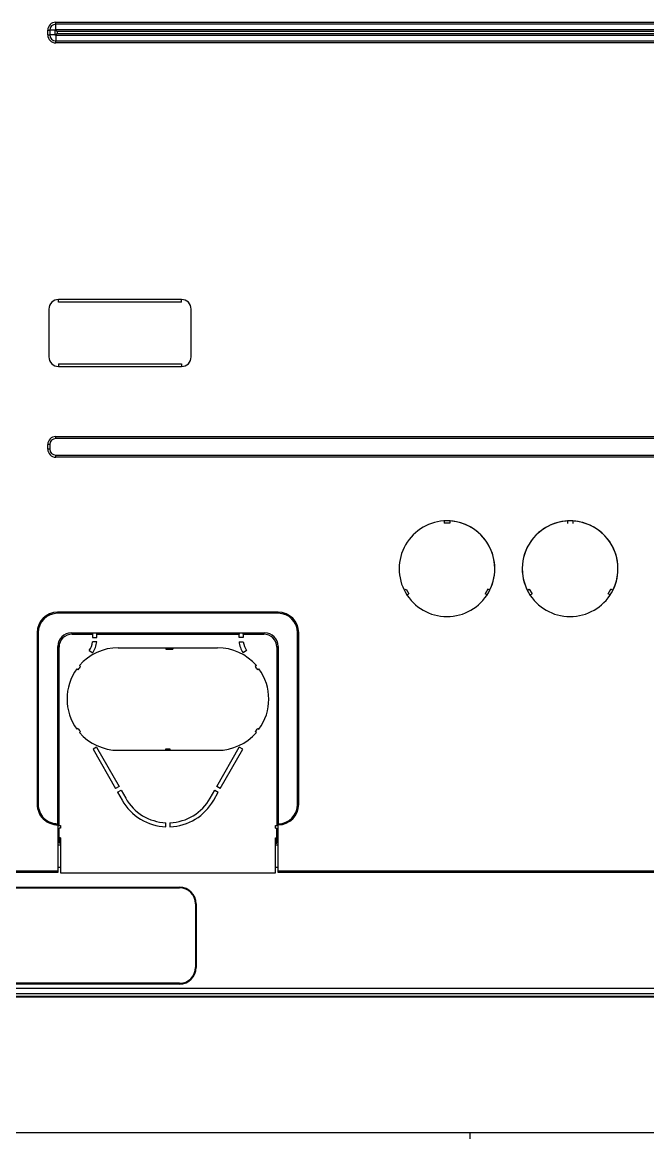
# Model space of a CAD drawing. Header units: millimetres. Extents: x 10547 to 11305, y 9897 to 10391.
# Drawn here: x 10963.65 to 10967.05, y 10149.35 to 10155.4 of the extents above; entities that cross this region are included whole.
import ezdxf

# ---------------------------------------------------------------- set-up
doc = ezdxf.new("R2010")
doc.units = ezdxf.units.MM
doc.linetypes.add('PHANTOM2', pattern=[31.75, 15.875, -3.175, 3.175, -3.175, 3.175, -3.175])
for name, color, linetype in [('LG-AIRCON', 240, 'Continuous'), ('에어컨', 15, 'Continuous'), ('제어선', 6, 'Continuous')]:
    doc.layers.add(name, color=color, linetype=linetype)

# ---------------------------------------------------------------- blocks, each defined once
blk = doc.blocks.new('NEWUXC-1')
at = {"layer": 'LG-AIRCON', "color": 0}
for p, q in [((-328.55, 703.7), (-328.55, 707.2)), ((-328.55, 707.2), (-327.05, 707.2)), ((-327.05, 707.2), (-327.05, 703.7)), ((-323.25, 707.2), (-327.05, 707.2)), ((-323.25, 703.7), (-323.25, 707.2)), ((-322.75, 713), (322.75, 713)), ((-322.75, 711.5), (-322.75, 713)), ((322.75, 711.5), (-322.75, 711.5)), ((-322.75, 707.7), (-322.75, 711.5)), ((-322.75, 707.7), (322.75, 707.7)), ((-328.55, 703.7), (-327.05, 703.7)), ((-323.25, 703.7), (-327.05, 703.7)), ((-322.75, 703.2), (-322.75, 699.4)), ((322.75, 703.2), (-322.75, 703.2)), ((-322.75, 697.9), (-322.75, 699.4)), ((-322.75, 699.4), (322.75, 699.4)), ((-321.75, 706.2), (-321.75, 704.7)), ((321.75, 706.2), (-321.75, 706.2)), ((-321.75, 704.7), (321.75, 704.7)), ((322.75, 697.9), (-322.75, 697.9)), ((-230.75, 510.2), (-320.75, 510.2)), ((-320.75, 508.2), (-320.75, 510.2)), ((-230.75, 508.2), (-320.75, 508.2)), ((-230.75, 508.2), (-230.75, 510.2)), ((-327.75, 503.2), (-327.75, 468.2)), ((-223.75, 468.2), (-223.75, 503.2)), ((-320.75, 463.2), (-320.75, 461.2)), ((-320.75, 463.2), (-230.75, 463.2)), ((-320.75, 463.2), (-230.75, 463.2)), ((-230.75, 463.2), (-230.75, 461.2)), ((-320.75, 461.2), (-230.75, 461.2)), ((-322.75, 410), (322.75, 410)), ((-322.75, 408.5), (-322.75, 410)), ((322.75, 408.5), (-322.75, 408.5)), ((-328.55, 400.7), (-328.55, 404.2)), ((-327.05, 404.2), (-328.55, 404.2)), ((-327.05, 400.7), (-328.55, 400.7)), ((-327.05, 404.2), (-327.05, 400.7)), ((-322.75, 394.9), (-322.75, 396.4)), ((-322.75, 396.4), (322.75, 396.4)), ((322.75, 394.9), (-322.75, 394.9)), ((-38.75, 348.24), (-38.75, 346.57)), ((-34.75, 346.57), (-38.75, 346.57)), ((-34.75, 348.24), (-34.75, 346.57)), ((51.25, 348.3), (51.25, 348.7)), ((51.25, 348.3), (51.25, 346.48)), ((55.25, 348.3), (51.25, 348.3)), ((55.25, 348.3), (55.25, 348.7)), ((55.25, 348.24), (55.25, 346.48)), ((-68.01, 297.56), (-66.56, 298.4)), ((-66.56, 298.4), (-64.56, 294.93)), ((-66.01, 294.1), (-64.56, 294.93)), ((-6.94, 298.4), (-8.94, 294.93)), ((-7.49, 294.1), (-8.94, 294.93)), ((-5.49, 297.56), (-6.94, 298.4)), ((21.99, 297.56), (23.44, 298.4)), ((23.44, 298.4), (25.44, 294.93)), ((23.99, 294.1), (25.44, 294.93)), ((81.06, 294.93), (83.06, 298.4)), ((82.51, 294.1), (81.06, 294.93)), ((84.51, 297.56), (83.06, 298.4)), ((-160.15, 281.5), (-321.35, 281.5)), ((-321.35, 280.7), (-321.35, 281.5)), ((-160.15, 280.7), (-321.35, 280.7)), ((-160.15, 280.7), (-160.15, 281.5)), ((-336.35, 266.5), (-336.35, 141)), ((-335.55, 266.5), (-336.35, 266.5)), ((-335.55, 266.5), (-335.55, 141)), ((-311.28, 266.5), (-170.08, 266.5)), ((-310.75, 266.5), (-310.75, 265.5)), ((-310.75, 265.5), (-295.75, 265.5)), ((-295.75, 266.5), (-295.75, 265.5)), ((-295.75, 265.5), (-295.75, 262.9)), ((-295.75, 262.9), (-292.75, 262.9)), ((-292.75, 265.5), (-292.75, 266.5)), ((-292.75, 265.5), (-188.75, 265.5)), ((-292.75, 262.9), (-292.75, 265.5)), ((-188.75, 266.5), (-188.75, 265.5)), ((-188.75, 262.9), (-188.75, 265.5)), ((-185.75, 262.9), (-188.75, 262.9)), ((-185.75, 265.5), (-185.75, 266.5)), ((-185.75, 265.5), (-170.75, 265.5)), ((-185.75, 265.5), (-185.75, 262.9)), ((-170.75, 265.5), (-170.75, 266.5)), ((-145.95, 266.5), (-145.15, 266.5)), ((-145.95, 141), (-145.95, 266.5)), ((-145.15, 141), (-145.15, 266.5)), ((-321.28, 126.8), (-321.28, 256.5)), ((-320.35, 255.9), (-321.28, 255.9)), ((-320.35, 125.5), (-320.35, 255.9)), ((-298.25, 253.4), (-295.65, 251.9)), ((-292.75, 259.9), (-295.75, 259.9)), ((-277, 255.5), (-242.25, 255.5)), ((-242.25, 255.5), (-239.25, 255.5)), ((-242.25, 255.5), (-242.25, 254.5)), ((-242.25, 255.5), (-237.15, 255.5)), ((-242.25, 255.5), (-242.25, 254.5)), ((-242.25, 254.5), (-239.25, 254.5)), ((-242.25, 254.5), (-237.15, 254.5)), ((-239.25, 255.5), (-204.5, 255.5)), ((-239.25, 254.5), (-239.25, 255.5)), ((-237.15, 255.5), (-237.15, 254.5)), ((-188.75, 259.9), (-185.75, 259.9)), ((-183.25, 253.4), (-185.85, 251.9)), ((-161.15, 255.9), (-161.15, 125.5)), ((-160.08, 255.9), (-161.15, 255.9)), ((-160.08, 256.5), (-160.08, 126.8)), ((-306.51, 239.48), (-307.3, 240.1)), ((-305.43, 242.45), (-304.65, 241.83)), ((-176.07, 242.45), (-176.86, 241.83)), ((-174.99, 239.48), (-174.21, 240.1)), ((-306.51, 196.52), (-307.3, 195.9)), ((-174.99, 196.52), (-174.21, 195.9)), ((-305.43, 193.55), (-304.65, 194.17)), ((-176.07, 193.55), (-176.86, 194.17)), ((-292.9, 182.91), (-295.5, 181.43)), ((-295.5, 181.43), (-279.05, 152.46)), ((-292.9, 182.91), (-276.44, 153.95)), ((-277, 180.5), (-242.25, 180.5)), ((-242.25, 181.5), (-239.25, 181.5)), ((-242.25, 180.5), (-242.25, 181.5)), ((-242.25, 180.5), (-239.25, 180.5)), ((-239.25, 181.5), (-239.25, 180.5)), ((-239.25, 180.5), (-204.5, 180.5)), ((-205.07, 153.95), (-188.61, 182.91)), ((-202.46, 152.46), (-186, 181.43)), ((-186, 181.43), (-188.61, 182.91)), ((-276.44, 153.95), (-279.05, 152.46)), ((-277.57, 149.86), (-274.96, 151.34)), ((-277.57, 149.86), (-274.23, 143.98)), ((-274.96, 151.34), (-271.62, 145.46)), ((-209.89, 145.46), (-206.55, 151.34)), ((-207.28, 143.98), (-203.94, 149.86)), ((-206.55, 151.34), (-203.94, 149.86)), ((-202.46, 152.46), (-205.07, 153.95)), ((-145.95, 141), (-145.15, 141)), ((-321.28, 126), (-321.28, 92.4)), ((-321.28, 125.5), (-321.15, 125.5)), ((-321.15, 125.5), (-320.35, 125.5)), ((-320.35, 125.5), (-319.35, 125.5)), ((-319.35, 123.5), (-320.35, 123.5)), ((-320.35, 116.5), (-320.35, 123.5)), ((-319.35, 125.5), (-319.35, 123.5)), ((-242.25, 124.53), (-242.25, 127.53)), ((-239.25, 127.53), (-239.25, 124.53)), ((-162.15, 123.5), (-162.15, 125.5)), ((-162.15, 125.5), (-161.15, 125.5)), ((-162.15, 123.5), (-161.15, 123.5)), ((-160.35, 125.5), (-161.15, 125.5)), ((-161.15, 116.5), (-161.15, 123.5)), ((-160.08, 125.5), (-160.35, 125.5)), ((-160.08, 92.4), (-160.08, 126)), ((-319.35, 116.5), (-320.35, 116.5)), ((-320.35, 114.5), (-320.35, 116.5)), ((-319.55, 114.5), (-320.35, 114.5)), ((-320.35, 112.5), (-320.35, 114.5)), ((-319.55, 116.5), (-319.55, 114.5)), ((-319.55, 112.5), (-319.55, 114.5)), ((-319.35, 116.5), (-319.35, 91)), ((-162.15, 91), (-162.15, 116.5)), ((-162.15, 116.5), (-161.15, 116.5)), ((-161.95, 116.5), (-161.95, 114.5)), ((-161.95, 114.5), (-161.95, 112.5)), ((-161.95, 114.5), (-161.15, 114.5)), ((-161.15, 114.5), (-161.15, 116.5)), ((-161.15, 112.5), (-161.15, 114.5)), ((-321.28, 111.4), (-319.35, 111.4)), ((-319.55, 112.5), (-320.35, 112.5)), ((-162.15, 111.4), (-160.08, 111.4)), ((-161.95, 112.5), (-161.15, 112.5)), ((-363, 92.4), (-321.28, 92.4)), ((-321.28, 91.1), (-363, 91.1)), ((-321.28, 95), (-319.35, 95)), ((-321.28, 92.4), (-321.28, 91.1)), ((-319.35, 91), (-162.15, 91)), ((-162.15, 95), (-160.08, 95)), ((-160.08, 92.4), (160.35, 92.4)), ((-160.08, 91.1), (-160.08, 92.4)), ((160.35, 91.1), (-160.08, 91.1)), ((-475.7, 80.4), (-232.2, 80.4)), ((-475.7, 79.9), (-232.2, 79.9)), ((-232.2, 79.9), (-232.2, 80.4)), ((-220.6, 68.3), (-220.6, 21.7)), ((-220.6, 68.3), (-220.1, 68.3)), ((-220.1, 68.3), (-220.1, 21.7)), ((-220.6, 21.7), (-220.1, 21.7)), ((-232.2, 10.1), (-475.7, 10.1)), ((-232.2, 9.6), (-475.7, 9.6)), ((-232.2, 9.6), (-232.2, 10.1)), ((-699.76, 2.6), (699.76, 2.6)), ((699.76, 0), (-699.76, 0)), ((-697.76, 6.6), (697.76, 6.6))]:
    blk.add_line(p, q, dxfattribs=at)
for points in [[(-323.25, 707.2), (-323.24, 707.21), (-323.23, 707.22), (-323.23, 707.23), (-323.22, 707.24), (-323.21, 707.26), (-323.2, 707.27), (-323.19, 707.28), (-323.18, 707.29), (-323.17, 707.3), (-323.16, 707.31), (-323.16, 707.32), (-323.15, 707.33), (-323.14, 707.34), (-323.13, 707.35), (-323.12, 707.36), (-323.11, 707.37), (-323.1, 707.39), (-323.09, 707.4), (-323.08, 707.41), (-323.07, 707.42), (-323.06, 707.43), (-323.05, 707.44), (-323.04, 707.45), (-323.03, 707.46), (-323.02, 707.47), (-323.01, 707.48), (-323, 707.49), (-322.99, 707.5), (-322.98, 707.51), (-322.97, 707.52), (-322.96, 707.53), (-322.95, 707.54), (-322.94, 707.55), (-322.92, 707.56), (-322.91, 707.57), (-322.9, 707.58), (-322.89, 707.59), (-322.88, 707.6), (-322.87, 707.61), (-322.86, 707.61), (-322.85, 707.62), (-322.84, 707.63), (-322.83, 707.64), (-322.82, 707.65), (-322.8, 707.66), (-322.79, 707.67), (-322.78, 707.68), (-322.77, 707.68), (-322.76, 707.69), (-322.75, 707.7)], [(-321.75, 706.2), (-321.78, 706.23), (-321.81, 706.25), (-321.83, 706.28), (-321.86, 706.3), (-321.89, 706.33), (-321.92, 706.35), (-321.95, 706.38), (-321.98, 706.4), (-322, 706.43), (-322.03, 706.45), (-322.06, 706.48), (-322.09, 706.5), (-322.12, 706.53), (-322.15, 706.55), (-322.17, 706.58), (-322.2, 706.6), (-322.23, 706.63), (-322.26, 706.65), (-322.29, 706.67), (-322.32, 706.7), (-322.35, 706.72), (-322.37, 706.75), (-322.4, 706.77), (-322.43, 706.79), (-322.46, 706.82), (-322.49, 706.84), (-322.52, 706.86), (-322.55, 706.88), (-322.58, 706.91), (-322.61, 706.93), (-322.64, 706.95), (-322.67, 706.97), (-322.7, 706.99), (-322.73, 707.01), (-322.76, 707.03), (-322.79, 707.04), (-322.83, 707.06), (-322.86, 707.08), (-322.89, 707.09), (-322.92, 707.11), (-322.95, 707.12), (-322.99, 707.13), (-323.02, 707.15), (-323.05, 707.16), (-323.09, 707.17), (-323.12, 707.18), (-323.15, 707.18), (-323.18, 707.19), (-323.22, 707.2), (-323.25, 707.2)], [(-321.75, 706.2), (-321.78, 706.23), (-321.8, 706.26), (-321.83, 706.28), (-321.85, 706.31), (-321.88, 706.34), (-321.9, 706.37), (-321.93, 706.4), (-321.95, 706.43), (-321.98, 706.45), (-322, 706.48), (-322.03, 706.51), (-322.05, 706.54), (-322.08, 706.57), (-322.1, 706.6), (-322.13, 706.62), (-322.15, 706.65), (-322.18, 706.68), (-322.2, 706.71), (-322.22, 706.74), (-322.25, 706.77), (-322.27, 706.8), (-322.3, 706.82), (-322.32, 706.85), (-322.34, 706.88), (-322.37, 706.91), (-322.39, 706.94), (-322.41, 706.97), (-322.44, 707), (-322.46, 707.03), (-322.48, 707.06), (-322.5, 707.09), (-322.52, 707.12), (-322.54, 707.15), (-322.56, 707.18), (-322.58, 707.21), (-322.59, 707.25), (-322.61, 707.28), (-322.63, 707.31), (-322.64, 707.34), (-322.66, 707.37), (-322.67, 707.4), (-322.68, 707.43), (-322.69, 707.46), (-322.7, 707.49), (-322.71, 707.52), (-322.72, 707.56), (-322.73, 707.59), (-322.74, 707.63), (-322.74, 707.66), (-322.75, 707.7)], [(-323.25, 703.7), (-323.22, 703.7), (-323.18, 703.71), (-323.15, 703.72), (-323.12, 703.72), (-323.09, 703.73), (-323.05, 703.74), (-323.02, 703.75), (-322.99, 703.77), (-322.95, 703.78), (-322.92, 703.79), (-322.89, 703.81), (-322.86, 703.82), (-322.83, 703.84), (-322.79, 703.86), (-322.76, 703.87), (-322.73, 703.89), (-322.7, 703.91), (-322.67, 703.93), (-322.64, 703.95), (-322.61, 703.97), (-322.58, 703.99), (-322.55, 704.02), (-322.52, 704.04), (-322.49, 704.06), (-322.46, 704.08), (-322.43, 704.11), (-322.4, 704.13), (-322.37, 704.15), (-322.35, 704.18), (-322.32, 704.2), (-322.29, 704.23), (-322.26, 704.25), (-322.23, 704.27), (-322.2, 704.3), (-322.17, 704.32), (-322.15, 704.35), (-322.12, 704.37), (-322.09, 704.4), (-322.06, 704.42), (-322.03, 704.45), (-322, 704.47), (-321.98, 704.5), (-321.95, 704.52), (-321.92, 704.55), (-321.89, 704.57), (-321.86, 704.6), (-321.83, 704.62), (-321.81, 704.65), (-321.78, 704.67), (-321.75, 704.7)], [(-322.75, 703.2), (-322.76, 703.21), (-322.77, 703.22), (-322.78, 703.23), (-322.79, 703.23), (-322.8, 703.24), (-322.82, 703.25), (-322.83, 703.26), (-322.84, 703.27), (-322.85, 703.28), (-322.86, 703.29), (-322.87, 703.29), (-322.88, 703.3), (-322.89, 703.31), (-322.9, 703.32), (-322.91, 703.33), (-322.92, 703.34), (-322.94, 703.35), (-322.95, 703.36), (-322.96, 703.37), (-322.97, 703.38), (-322.98, 703.39), (-322.99, 703.4), (-323, 703.41), (-323.01, 703.42), (-323.02, 703.43), (-323.03, 703.44), (-323.04, 703.45), (-323.05, 703.46), (-323.06, 703.47), (-323.07, 703.48), (-323.08, 703.49), (-323.09, 703.5), (-323.1, 703.51), (-323.11, 703.53), (-323.12, 703.54), (-323.13, 703.55), (-323.14, 703.56), (-323.15, 703.57), (-323.16, 703.58), (-323.16, 703.59), (-323.17, 703.6), (-323.18, 703.61), (-323.19, 703.62), (-323.2, 703.63), (-323.21, 703.65), (-323.22, 703.66), (-323.23, 703.67), (-323.23, 703.68), (-323.24, 703.69), (-323.25, 703.7)], [(-322.75, 703.2), (-322.74, 703.24), (-322.74, 703.27), (-322.73, 703.31), (-322.72, 703.34), (-322.71, 703.38), (-322.7, 703.41), (-322.69, 703.44), (-322.68, 703.47), (-322.67, 703.5), (-322.66, 703.53), (-322.64, 703.56), (-322.63, 703.59), (-322.61, 703.62), (-322.59, 703.66), (-322.58, 703.69), (-322.56, 703.72), (-322.54, 703.75), (-322.52, 703.78), (-322.5, 703.81), (-322.48, 703.84), (-322.46, 703.87), (-322.44, 703.9), (-322.41, 703.93), (-322.39, 703.96), (-322.37, 703.99), (-322.34, 704.02), (-322.32, 704.05), (-322.3, 704.08), (-322.27, 704.1), (-322.25, 704.13), (-322.22, 704.16), (-322.2, 704.19), (-322.18, 704.22), (-322.15, 704.25), (-322.13, 704.28), (-322.1, 704.3), (-322.08, 704.33), (-322.05, 704.36), (-322.03, 704.39), (-322, 704.42), (-321.98, 704.45), (-321.95, 704.47), (-321.93, 704.5), (-321.9, 704.53), (-321.88, 704.56), (-321.85, 704.59), (-321.83, 704.62), (-321.8, 704.64), (-321.78, 704.67), (-321.75, 704.7)], [(-321.28, 126.8), (-321.28, 126.78), (-321.28, 126.77), (-321.28, 126.75), (-321.28, 126.74), (-321.28, 126.72), (-321.28, 126.7), (-321.28, 126.69), (-321.28, 126.67), (-321.28, 126.66), (-321.28, 126.64), (-321.28, 126.62), (-321.28, 126.61), (-321.28, 126.59), (-321.28, 126.58), (-321.28, 126.56), (-321.28, 126.54), (-321.28, 126.53), (-321.28, 126.51), (-321.28, 126.5), (-321.28, 126.48), (-321.28, 126.46), (-321.28, 126.45), (-321.28, 126.43), (-321.28, 126.42), (-321.28, 126.4), (-321.28, 126.38), (-321.28, 126.37), (-321.28, 126.35), (-321.28, 126.34), (-321.28, 126.32), (-321.28, 126.3), (-321.28, 126.29), (-321.28, 126.27), (-321.28, 126.26), (-321.28, 126.24), (-321.28, 126.22), (-321.28, 126.21), (-321.28, 126.19), (-321.28, 126.18), (-321.28, 126.16), (-321.28, 126.14), (-321.28, 126.13), (-321.28, 126.11), (-321.28, 126.1), (-321.28, 126.08), (-321.28, 126.06), (-321.28, 126.05), (-321.28, 126.03), (-321.28, 126.02), (-321.28, 126)], [(-160.08, 126.8), (-160.08, 126.78), (-160.08, 126.77), (-160.08, 126.75), (-160.08, 126.74), (-160.08, 126.72), (-160.08, 126.7), (-160.08, 126.69), (-160.08, 126.67), (-160.08, 126.66), (-160.08, 126.64), (-160.08, 126.62), (-160.08, 126.61), (-160.08, 126.59), (-160.08, 126.58), (-160.08, 126.56), (-160.08, 126.54), (-160.08, 126.53), (-160.08, 126.51), (-160.08, 126.5), (-160.08, 126.48), (-160.08, 126.46), (-160.08, 126.45), (-160.08, 126.43), (-160.08, 126.42), (-160.08, 126.4), (-160.08, 126.38), (-160.08, 126.37), (-160.08, 126.35), (-160.08, 126.34), (-160.08, 126.32), (-160.08, 126.3), (-160.08, 126.29), (-160.08, 126.27), (-160.08, 126.26), (-160.08, 126.24), (-160.08, 126.22), (-160.08, 126.21), (-160.08, 126.19), (-160.08, 126.18), (-160.08, 126.16), (-160.08, 126.14), (-160.08, 126.13), (-160.08, 126.11), (-160.08, 126.1), (-160.08, 126.08), (-160.08, 126.06), (-160.08, 126.05), (-160.08, 126.03), (-160.08, 126.02), (-160.08, 126)]]:
    blk.add_lwpolyline(points, dxfattribs=at)
for centre, radius, start, end in [((-322.75, 707.2), 5.8, 90, 180), ((-322.75, 707.2), 4.3, 90, 180), ((-322.75, 703.7), 5.8, 180, 270), ((-322.75, 703.7), 4.3, 180, 270), ((-320.75, 503.2), 7, 90, 180), ((-230.75, 503.2), 7, 0, 90), ((-320.75, 468.2), 7, 180, 270), ((-230.75, 468.2), 7, 270, 0), ((-322.75, 404.2), 5.8, 90, 180), ((-322.75, 404.2), 4.3, 90, 180), ((-322.75, 400.7), 5.8, 180, 270), ((-322.75, 400.7), 4.3, 180, 270), ((-36.75, 313.3), 35, 90, 209.9872), ((-36.75, 313.3), 35, 329.9872, 90), ((-36.75, 313.3), 35, 0, 90.00001), ((53.25, 313.3), 35, 329.9872, 209.9872), ((53.25, 313.3), 35, 0, 209.98685), ((-36.75, 313.3), 35, 329.98498, 0), ((53.25, 313.3), 35, 329.98498, 0), ((-36.75, 313.3), 35, 209.9872, 329.9872), ((53.25, 313.3), 35, 209.9872, 329.9872), ((-321.35, 266.5), 15, 90, 180), ((-321.35, 266.5), 14.2, 90, 180), ((-160.15, 266.5), 15, 0, 90), ((-160.15, 266.5), 14.2, 0, 90), ((-311.28, 256.5), 10, 90, 180), ((-310.75, 255.9), 9.6, 90, 180), ((-170.75, 255.9), 9.6, 0, 90), ((-170.08, 256.5), 10, 0, 90), ((-277, 218), 37.5, 90, 139.30073), ((-315.38, 263.72), 20, 328.93592, 348.98906), ((-312.57, 262.56), 20, 327.77859, 352.34589), ((-204.5, 218), 37.5, 40.69927, 90), ((-168.93, 262.56), 20, 187.65411, 212.22141), ((-166.12, 263.72), 20, 191.01094, 211.06408), ((-277, 218), 37.5, 143.88562, 216.11438), ((-277, 218), 36.5, 139.23789, 143.94846), ((-204.5, 218), 36.5, 36.05154, 40.76211), ((-204.5, 218), 37.5, 323.88562, 36.11438), ((-277, 218), 36.5, 216.05154, 220.76211), ((-204.5, 218), 36.5, 319.23789, 323.94846), ((-277, 218), 37.5, 220.69927, 270), ((-204.5, 218), 37.5, 270, 319.30073), ((-321.35, 141), 15, 180, 270.26985), ((-321.35, 141), 14.2, 180, 270.28505), ((-240.75, 163), 38.5, 209.60445, 267.76713), ((-240.75, 163), 35.5, 209.60445, 267.57833), ((-240.75, 163), 35.5, 272.42167, 330.39555), ((-240.75, 163), 38.5, 272.23287, 330.39555), ((-160.15, 141), 15, 270.26985, 0), ((-160.15, 141), 14.2, 270.28505, 0), ((-232.2, 68.3), 12.1, 0, 90), ((-232.2, 68.3), 11.6, 0, 90), ((-232.2, 21.7), 12.1, 270, 0), ((-232.2, 21.7), 11.6, 270, 0)]:
    blk.add_arc(centre, radius, start, end, dxfattribs=at)

msp = doc.modelspace()

# ---------------------------------------------------------------- linework, layer by layer
at = {"layer": '에어컨', "color": 8}
msp.add_lwpolyline([(10958.4124, 10150.0946), (10973.758, 10150.0946), (10973.758, 10149.3496), (10958.4124, 10149.3496)], close=True, dxfattribs=at)
at = {"layer": '제어선', "linetype": 'PHANTOM2', "ltscale": 0.2}
msp.add_line((10966.0852, 10149.3496), (10966.0852, 10136.1493, 0), dxfattribs=at)

# ---------------------------------------------------------------- block references
at = {"layer": 'LG-AIRCON', "color": 1, "xscale": 0.007449840356167105, "yscale": 0.007449840356167105, "zscale": 0.007449840356167105}
msp.add_blockref('NEWUXC-1', (10966.2351, 10150.0887), dxfattribs=at)

doc.saveas('drawing.dxf')
